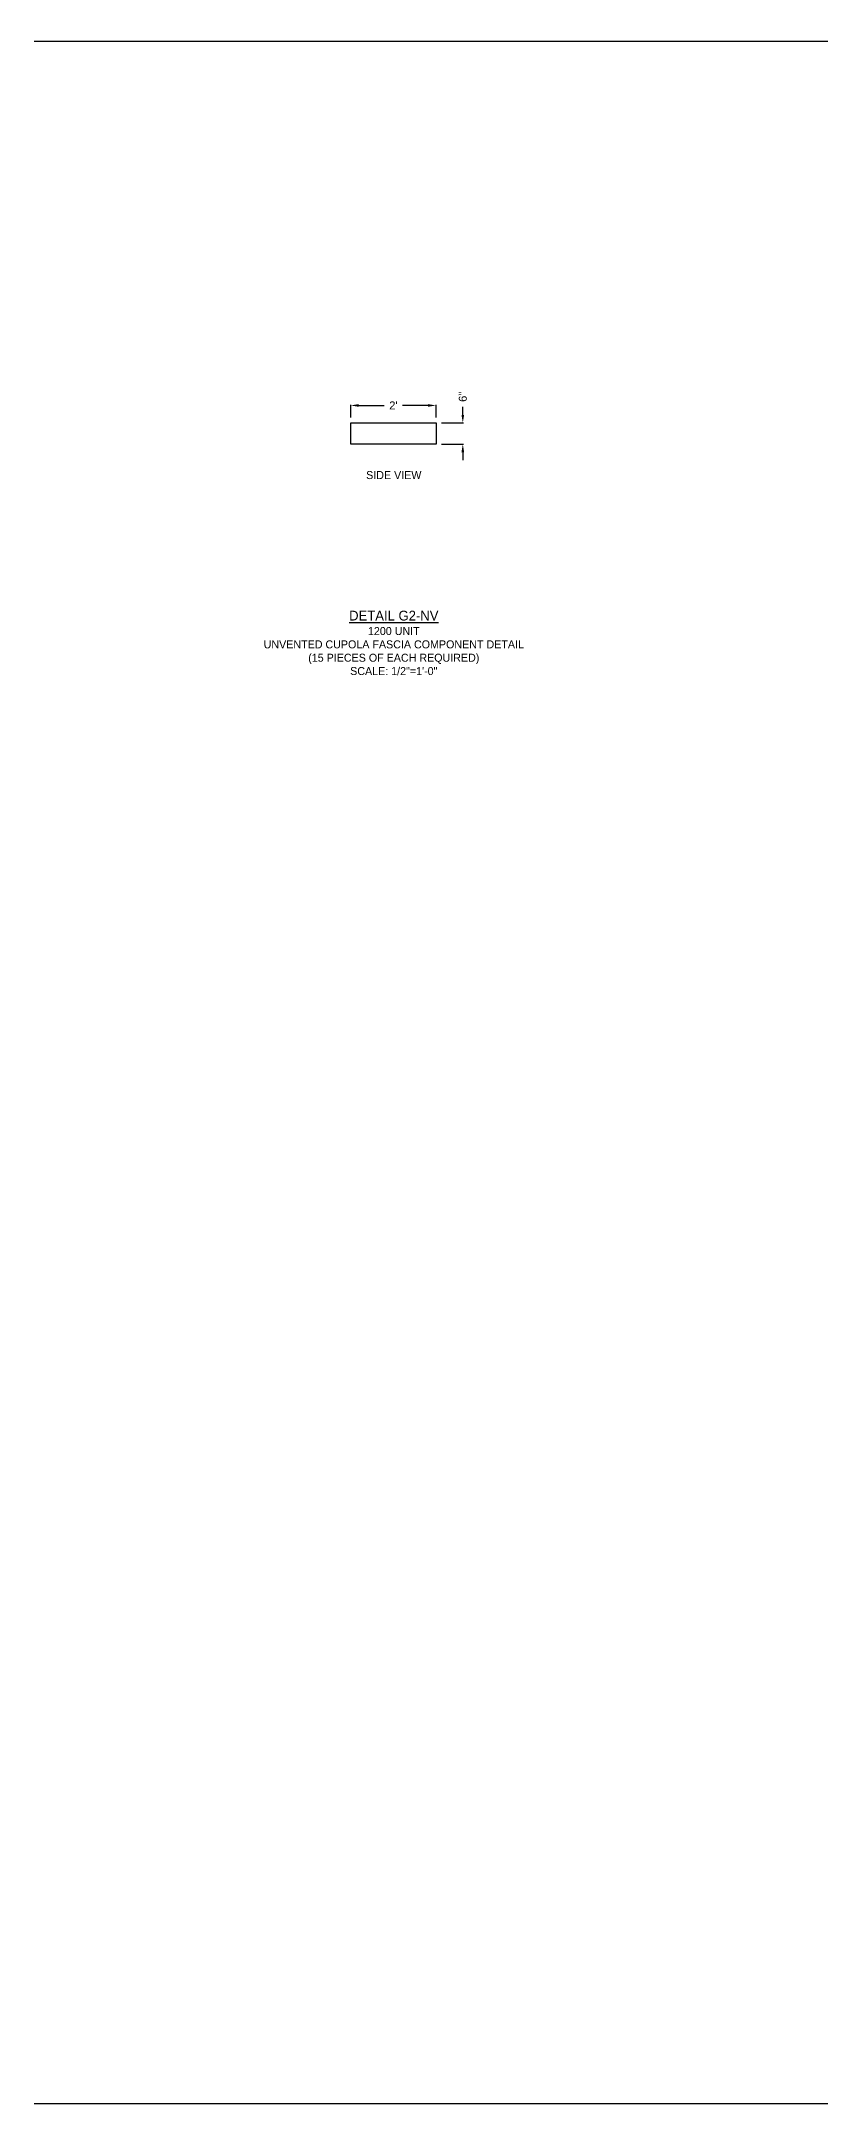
# Model space of a CAD drawing. Header units: inches. Extents: x -1316 to 22433, y -200 to 8737.
# Drawn here: x 6012 to 6231, y 810 to 1389 of the extents above; entities that cross this region are included whole.
import ezdxf

# ---------------------------------------------------------------- set-up
doc = ezdxf.new("R2010")
doc.units = ezdxf.units.IN
doc.header["$LTSCALE"] = 10
doc.header["$MEASUREMENT"] = 0
doc.header["$PDMODE"] = 34
doc.header["$PDSIZE"] = 18
doc.layers.get('DefPoints').update_dxf_attribs({"linetype": 'CONTINUOUS'})
for name, color, linetype in [('A-', 1, 'CONTINUOUS'), ('S-DIMS', 4, 'CONTINUOUS'), ('S-ROOF', 2, 'CONTINUOUS')]:
    doc.layers.add(name, color=color, linetype=linetype)
doc.layers.add('VIEWPORT', color=14, linetype='CONTINUOUS', plot=False)
doc.styles.add('style1', font='arial.ttf')
doc.styles.add('style2', font='arialbd.ttf')
doc.dimstyles.new('1-2', dxfattribs={"dimtxt": 2.25, "dimasz": 2.25, "dimexe": 0.18, "dimexo": 1.5, "dimgap": 1.5, "dimtad": 0, "dimdec": 4, "dimrnd": 0.0625, "dimzin": 0, "dimdsep": 46, "dimlunit": 4, "dimtxsty": 'style1', "dimcen": 0.09, "dimazin": 0, "dimtfac": 1, "dimtdec": 4, "dimtofl": 0, "dimtmove": 0, "dimatfit": 0, "dimfxl": 1, "dimtolj": 1, "dimtzin": 0, "dimarcsym": 0})

# ---------------------------------------------------------------- blocks, each defined once
blk = doc.blocks.new('*D850')
at = {"layer": 'DefPoints', "color": 0, "transparency": 16777216}
for p in [(6099.05, 1282.12), (6123.05, 1287.02), (6123.05, 1282.12)]:
    blk.add_point(p, dxfattribs=at)
at = {"layer": 'S-DIMS', "color": 0, "lineweight": -2, "transparency": 16777216}
for p, q in [((6099.05, 1283.62), (6099.05, 1287.2)), ((6123.05, 1283.62), (6123.05, 1287.2)), ((6101.3, 1287.02), (6108.46, 1287.02)), ((6120.8, 1287.02), (6113.64, 1287.02))]:
    blk.add_line(p, q, dxfattribs=at)
at = {"layer": 'S-DIMS', "color": 0, "transparency": 16777216}
for points in [[(6101.3, 1287.39), (6101.3, 1286.64), (6099.05, 1287.02)], [(6120.8, 1287.39), (6120.8, 1286.64), (6123.05, 1287.02)]]:
    blk.add_solid(points, dxfattribs=at)
at = {"layer": 'S-DIMS', "color": 0, "transparency": 16777216, "insert": (6111.05, 1287.02), "char_height": 2.25, "attachment_point": 5, "style": 'style1'}
blk.add_mtext("\\A1;2'", dxfattribs=at)
blk = doc.blocks.new('*D851')
at = {"layer": 'DefPoints', "color": 0, "transparency": 16777216}
for p in [(6123.05, 1282.12), (6130.58, 1282.12), (6123.05, 1276.12)]:
    blk.add_point(p, dxfattribs=at)
at = {"layer": 'S-DIMS', "color": 0, "lineweight": -2, "transparency": 16777216}
for p, q in [((6124.55, 1282.12), (6130.76, 1282.12)), ((6130.58, 1284.37), (6130.58, 1286.62)), ((6124.55, 1276.12), (6130.76, 1276.12)), ((6130.58, 1273.87), (6130.58, 1271.62))]:
    blk.add_line(p, q, dxfattribs=at)
at = {"layer": 'S-DIMS', "color": 0, "transparency": 16777216}
for points in [[(6130.21, 1284.37), (6130.96, 1284.37), (6130.58, 1282.12)], [(6130.21, 1273.87), (6130.96, 1273.87), (6130.58, 1276.12)]]:
    blk.add_solid(points, dxfattribs=at)
at = {"layer": 'S-DIMS', "color": 0, "transparency": 16777216, "insert": (6130.58, 1289.45), "char_height": 2.25, "attachment_point": 5, "rotation": 90, "style": 'style1'}
blk.add_mtext('\\A1;6"', dxfattribs=at)

msp = doc.modelspace()

# ---------------------------------------------------------------- linework, layer by layer
at = {"layer": 'S-ROOF'}
msp.add_lwpolyline([(6099.05061, 1282.1229), (6123.05061, 1282.1229), (6123.05061, 1276.1229), (6099.05061, 1276.1229)], close=True, dxfattribs=at)
at = {"layer": 'VIEWPORT'}
msp.add_lwpolyline([(3201.77316, 1389.39776), (7888.35435, 1389.39776), (7888.35435, 809.58532), (3201.77316, 809.58532)], close=True, dxfattribs=at)

# ---------------------------------------------------------------- texts
at = {"layer": 'A-', "insert": (6111.16829, 1267.42521), "char_height": 2.25, "width": 181.8069869, "attachment_point": 5, "style": 'style2'}
msp.add_mtext('{\\Fae2|c0;SIDE VIEW}', dxfattribs=at)
at = {"layer": 'VIEWPORT', "insert": (6111.16829, 1220.24764), "char_height": 4.5, "width": 181.8069869, "attachment_point": 5, "style": 'style2'}
msp.add_mtext('{\\Fae2|c0;\\H0.6111x;\\LDETAIL G2-NV\\H1.636x;\\P\\H0.5x;\\l1200 UNIT\\PUNVENTED CUPOLA FASCIA COMPONENT DETAIL\\P(15 PIECES OF EACH REQUIRED)\\PSCALE: 1/2"=1\'-0"}', dxfattribs=at)

# ---------------------------------------------------------------- dimensions: what is measured, and where the dimension line sits
at = {"layer": 'S-DIMS'}
dim = msp.add_linear_dim(base=(6123.05061, 1287.01712), p1=(6099.05061, 1282.1229), p2=(6123.05061, 1282.1229), dimstyle='1-2', dxfattribs=at)
dim.commit()
dim.dimension.update_dxf_attribs({"geometry": '*D850', "text_midpoint": (6111.05061, 1287.01712)})
dim = msp.add_linear_dim(base=(6130.58047, 1282.1229), p1=(6123.05061, 1276.1229), p2=(6123.05061, 1282.1229), angle=90, dimstyle='1-2', dxfattribs=at)
dim.commit()
dim.dimension.update_dxf_attribs({"geometry": '*D851', "text_midpoint": (6130.58047, 1289.45415)})

doc.saveas('drawing.dxf')
